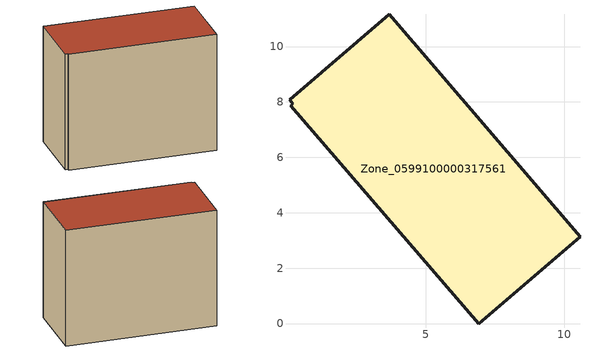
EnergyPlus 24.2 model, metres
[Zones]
Zone_0599100000317561
 floor ground (C_G): 0.2,7.93 0.09,8.07 3.69,11.16 10.57,3.14 6.91,0 0.12,7.86 z0.24
 wall outside (C_F): 10.57,3.14 3.69,11.16 0.09,8.07 0.2,7.93 0.12,7.86 6.91,0 10.57,3.14 z0.24:8.7
 roof outside (C_R): 0.09,8.07 0.2,7.93 0.12,7.86 6.91,0 10.57,3.14 3.69,11.16 z8.7
[BUILDING]
Pand.0599100000317561: North Axis=0; Terrain=City; Loads Convergence Tolerance Value=0.04; Temperature Convergence Tolerance Value=0.4; Solar Distribution=FullExterior; Maximum Number of Warmup Days=25; Minimum Number of Warmup Days=1
[Site:Location]
Rotterdam.The.Hague.AP_ZH_NLD Design_Conditions: Latitude=51.96; Longitude=4.45; Time Zone=1; Elevation=-4.5
[SITE:GROUNDTEMPERATURE:BUILDINGSURFACE]
18, 18, 18, 18, 18, 18, 18, 18, 18, 18, 18, 18
[MATERIAL] Thermal Absorptance=0.9; Solar Absorptance=0.7; Visible Absorptance=0.7
Name | Roughness | Thickness | Conductivity | Density | Specific Heat
G.TI.1975-1991 | MediumSmooth | 0.15 | 0.288461 | 540 | 1210
F.TI.1975-1991 | Rough | 0.3 | 0.230769 | 1920 | 840
R.TI.1975-1991 | MediumRough | 0.2 | 0.153846 | 1500 | 1000
[CONSTRUCTION]
C_G: G.TI.1975-1991
C_F: F.TI.1975-1991
C_R: R.TI.1975-1991
[ZONE]
Zone_0599100000317561: Type=1; Multiplier=1; Ceiling Height=Autocalculate; Volume=Autocalculate; Floor Area=autocalculate; Part of Total Floor Area=Yes
[ZONEINFILTRATION:DESIGNFLOWRATE]
Infil_Zone_0599100000317561: Zone or ZoneList or Space or SpaceList=Zone_0599100000317561; Schedule=AlwaysOn; Design Flow Rate Calculation Method=Flow/Area; Flow Rate per Floor Area=0.003; Constant Term Coefficient=1; Temperature Term Coefficient=0; Velocity Term Coefficient=0; Velocity Squared Term Coefficient=0
[HVACTEMPLATE:ZONE:IDEALLOADSAIRSYSTEM]
Zone_0599100000317561: Maximum Heating Supply Air Temperature=50; Minimum Cooling Supply Air Temperature=13; Maximum Heating Supply Air Humidity Ratio=0.0156; Minimum Cooling Supply Air Humidity Ratio=0.0077; Heating Limit=NoLimit; Cooling Limit=NoLimit; Dehumidification Control Type=ConstantSensibleHeatRatio; Cooling Sensible Heat Ratio=0.7; Dehumidification Setpoint=60; Humidification Control Type=None; Humidification Setpoint=30; Outdoor Air Method=None; Outdoor Air Flow Rate per Person=0.00944; Outdoor Air Flow Rate per Zone Floor Area=0; Outdoor Air Flow Rate per Zone=0; Demand Controlled Ventilation Type=None; Outdoor Air Economizer Type=NoEconomizer; Heat Recovery Type=None; Sensible Heat Recovery Effectiveness=0.7; Latent Heat Recovery Effectiveness=0.65
[ZONECONTROL:THERMOSTAT]
ThermostatControl_Zone_0599100000317561: Zone or ZoneList=Zone_0599100000317561; Control Type Schedule=DualSetpointControlType; Control 1=Thermostat_Zone_0599100000317561; Temperature Difference Between Cutout And Setpoint=0
[THERMOSTATSETPOINT:DUALSETPOINT]
Thermostat_Zone_0599100000317561: Heating Setpoint Temperature Schedule=HeatingSetpoint_Zone_0599100000317561; Cooling Setpoint Temperature Schedule=CoolingSetpoint_Zone_0599100000317561
[SCHEDULE:COMPACT]
HeatingSetpoint_Zone_0599100000317561: Through: 12/31, For: AllDays, Until: 24:00, 21
CoolingSetpoint_Zone_0599100000317561: Through: 12/31, For: AllDays, Until: 24:00, 24
DualSetpointControlType: Through: 12/31, For: AllDays, Until: 24:00, 4
AlwaysOn: Through: 12/31, For: AllDays, Until: 24:00, 1
